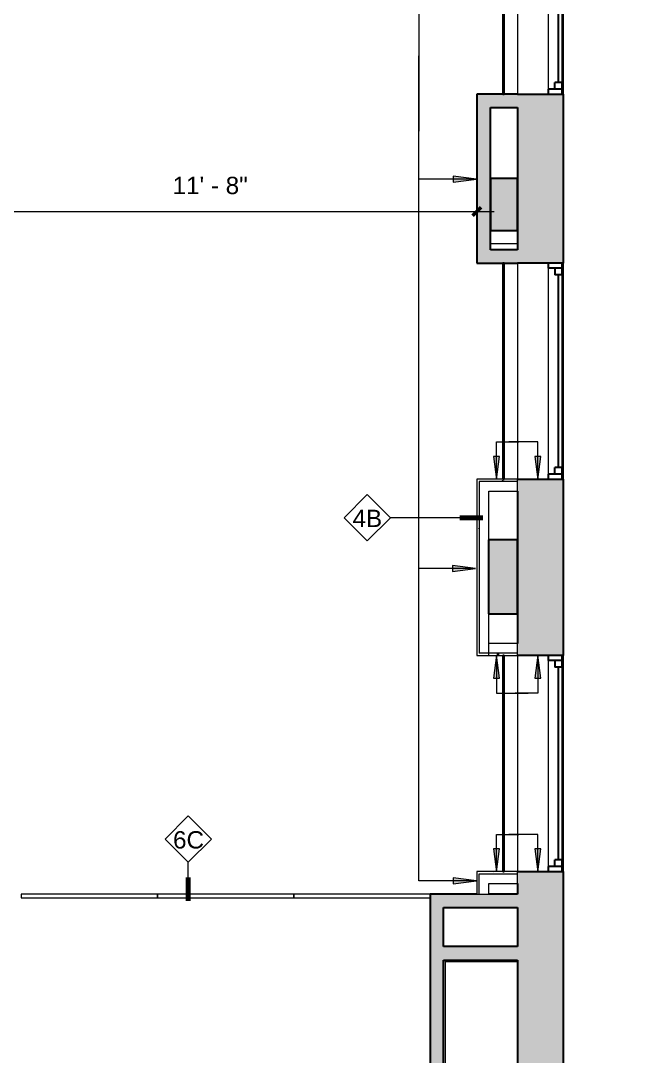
# Model space of a CAD drawing. Header units: inches. Extents: x 920 to 2317, y -557 to 1857.
# Drawn here: x 2140.5 to 2302.7, y 1232 to 1500.6 of the extents above; entities that cross this region are included whole.
import ezdxf

# ---------------------------------------------------------------- set-up
doc = ezdxf.new("R2010")
doc.units = ezdxf.units.IN
doc.header["$MEASUREMENT"] = 0
for name, color, linetype, lineweight in [('1600 K ST MEZZANINE_dwg', 8, 'Continuous', 9), ('A-ANNO-DIMS', 211, 'Continuous', 9), ('A-ANNO-DIMS-48', 211, 'Continuous', 9), ('A-Cols-Bldg', 7, 'Continuous', 9), ('A-GENM', 13, 'Continuous', 18), ('A-GLAZ', 151, 'Continuous', 18), ('A-GLAZ-CURT', 52, 'Continuous', 9), ('A-WALL', 113, 'Continuous', 13), ('A-Wall-Exst', 7, 'Continuous', 9), ('A-WALL-IDEN', 211, 'Continuous', 9), ('A-WALL-PATT', 111, 'Continuous', 18), ('G-ANNO-TEXT', 231, 'Continuous', 9), ('I-WALL', 2, 'Continuous', 18)]:
    doc.layers.add(name, color=color, linetype=linetype, lineweight=lineweight)
doc.styles.add('Swis721 Lt BT_1', font='swissl.ttf', dxfattribs={"height": 4.5})
doc.dimstyles.new('OTJ_-_3_32__Linear__1_2__Tolerance', dxfattribs={"dimscale": 12, "dimtxt": 4.748918, "dimasz": 0.1875, "dimexe": 0.375, "dimexo": 0.25, "dimgap": 0.25, "dimtad": 1, "dimdec": 1, "dimrnd": 0.5, "dimzin": 3, "dimdsep": 46, "dimlunit": 4, "dimtxsty": 'Swis721 Lt BT_1', "dimblk1": 'OBLIQUE', "dimblk2": 'OBLIQUE', "dimsah": 1, "dimcen": 0.09, "dimdle": 0.375, "dimazin": 0, "dimtfac": 1, "dimtdec": 4, "dimtix": 1, "dimtmove": 0, "dimatfit": 3, "dimfxl": 1, "dimtvp": 1, "dimfrac": 2, "dimtolj": 1, "dimtzin": 0, "dimarcsym": 2})
pattern_1 = [(0, (-105.333, 0), (15.36, 3.84), [0.634, -10.886, 0.634, -10.886, -61.44]), (0, (-105.333, 0), (15.36, 3.84), [-23.04, 0.634, -22.406, 0.634, -10.886, -26.88]), (0, (-105.333, 0), (15.36, 3.84), [-57.6, 0.634, -7.046, 0.634, -18.566]), (120, (-99.573, 1.92), (-11.0055376, 11.38215), [0.634, -10.886, 0.634, -10.886, -61.44]), (120, (-99.573, 1.92), (-11.0055376, 11.38215), [-23.04, 0.634, -22.406, 0.634, -10.886, -26.88]), (120, (-99.573, 1.92), (-11.0055376, 11.38215), [-57.6, 0.634, -7.046, 0.634, -18.566]), (240, (-97.653, 9.6), (-4.3544624, -15.22215), [0.634, -10.886, 0.634, -10.886, -61.44]), (240, (-97.653, 9.6), (-4.3544624, -15.22215), [-23.04, 0.634, -22.406, 0.634, -10.886, -26.88]), (240, (-97.653, 9.6), (-4.3544624, -15.22215), [-57.6, 0.634, -7.046, 0.634, -18.566])]

# ---------------------------------------------------------------- blocks, each defined once
blk = doc.blocks.new('1600 K ST MEZZANINE_dwg-7073454-MEZZANINE  CONSTRUCTION')
at = {"layer": 'A-Cols-Bldg'}
blk.add_line((2374.63, 1442.73), (2367.63, 1442.73), dxfattribs=at)
at = {"layer": 'A-Wall-Exst', "flags": 128}
for points in [[(2374.63, 1260.58), (2355.98, 1260.58), (2355.98, 1260.58), (2355.48, 1260.58)], [(2408.08, 1155.38), (2381.08, 1155.38), (2381.08, 1197.68), (2355.98, 1197.68), (2355.98, 1256.58), (2374.63, 1256.58)]]:
    blk.add_lwpolyline(points, dxfattribs=at)
at = {"layer": 'A-WALL-PATT', "color": 7, "lineweight": 9}
blk.add_line((2355.91, 1260.43), (2355.98, 1260.58), dxfattribs=at)
at = {"layer": 'A-WALL-PATT', "color": 7, "lineweight": 9, "flags": 128}
blk.add_lwpolyline([(2355.48, 1260.58), (2355.98, 1260.58), (2355.9, 1260.43)], dxfattribs=at)
blk.add_lwpolyline([(2355.8, 1256.93), (2355.98, 1256.58)], close=True, dxfattribs=at)
blk = doc.blocks.new('Generic Models 1 - Generic Models 1-7194762-MEZZANINE  CONSTRUCTION')
at = {"layer": 'A-GENM', "lineweight": 9}
h = blk.add_hatch(color=7, dxfattribs=at)
h.paths.add_polyline_path([(2200.38, 1049.66), (2200.38, 1062.93), (2173, 1062.93), (2173, 1049.66), (2174.16, 1049.66)], flags=0)
h.paths.add_polyline_path([(2176.63, 1262.58), (2200.38, 1262.58), (2200.38, 1270.53), (2176.63, 1270.53)], flags=0)
h.paths.add_polyline_path([(2367.13, 1346.73), (2374.63, 1346.73), (2374.63, 1365.98), (2367.13, 1365.98)], flags=0)
h.paths.add_polyline_path([(1951.63, 1443.7), (1951.63, 1459.54), (1921.63, 1459.54), (1921.63, 1443.7), (1925.95, 1443.7)], flags=0)
h.paths.add_polyline_path([(2205.63, 1445.23), (2205.63, 1459.73), (2184.63, 1459.73), (2184.63, 1445.23), (2200.83, 1445.23)], flags=0)
h.paths.add_polyline_path([(2367.63, 1446.22), (2374.63, 1446.22), (2374.63, 1459.73), (2367.63, 1459.73)], flags=0)
h.paths.add_polyline_path([(1844.88, 1610.85), (1844.88, 1660.6), (1829.88, 1660.6), (1829.88, 1665.6), (1819.63, 1665.6), (1819.63, 1610.85)], flags=0)
h.paths.add_polyline_path([(2374.63, 1630.31), (2374.63, 1681.1), (2365.13, 1681.1), (2365.13, 1630.31)], flags=0)
h.paths.add_polyline_path([(2008.69, 1642.75), (2009.38, 1642.75), (2009.38, 1665.6), (1990.88, 1665.6), (1990.88, 1642.75), (1991.2, 1642.75)], flags=0)
h.paths.add_polyline_path([(2206.13, 1646.48), (2224.38, 1646.48), (2224.38, 1665.6), (2205.88, 1665.6), (2205.88, 1646.48)], flags=0)
h.paths.add_polyline_path([(2009.88, 1819.62), (2009.88, 1844.85), (1990.83, 1844.85), (1990.83, 1844.2), (1990.88, 1844.2), (1990.88, 1819.62), (2009.38, 1819.62)], flags=0)
h.paths.add_polyline_path([(1819.63, 1833.6), (1828.13, 1833.6), (1828.13, 1844.85), (1819.63, 1844.85)], flags=0)
h.paths.add_polyline_path([(2232.75, 1833.6), (2232.75, 1844.85), (2205.88, 1844.85), (2205.88, 1833.6), (2232.45, 1833.6)], flags=0)
h.paths.add_polyline_path([(2374.63, 1836.23), (2374.63, 1844.85), (2356.63, 1844.85), (2356.63, 1836.23)], flags=0)
h.paths.add_polyline_path([(2106.58, 1836.6), (2114.57, 1836.6), (2114.57, 1844.85), (2094.6, 1844.85), (2094.6, 1836.6), (2099.94, 1836.6)], flags=0)
h.paths.add_polyline_path([(1899.93, 1836.6), (1913.9, 1836.6), (1913.9, 1844.85), (1899.93, 1844.85)], flags=0)
at = {"layer": 'A-GENM', "color": 8, "lineweight": 30}
for p, q in [((2374.63, 1459.73), (2367.63, 1459.73)), ((2367.63, 1459.73), (2367.63, 1446.22)), ((2374.63, 1446.22), (2374.63, 1459.73)), ((2367.63, 1446.22), (2374.63, 1446.22)), ((2374.63, 1365.98), (2367.13, 1365.98)), ((2367.13, 1365.98), (2367.13, 1346.73)), ((2374.63, 1346.73), (2374.63, 1365.98)), ((2367.13, 1346.73), (2374.63, 1346.73))]:
    blk.add_line(p, q, dxfattribs=at)
blk = doc.blocks.new('Window-Double-Hung - 48_ X 48_-V2-MEZZANINE  CONSTRUCTION')
at = {"layer": 'A-GLAZ', "color": 8, "lineweight": 30}
for p, q in [((-28, 6), (-28, -6)), ((-28, 5.5), (-25, 5.5)), ((-26.75, 5.5), (-26.75, 2)), ((-25, 5.5), (-25, 3.75)), ((25, 5.5), (28, 5.5)), ((25, 5.5), (25, 3.75)), ((26.75, 5.5), (26.75, 2)), ((28, -6), (28, 6)), ((-26.75, 3.75), (-25, 3.75)), ((-25, 4.625), (25, 4.625)), ((26.75, 3.75), (25, 3.75)), ((-28, 2), (-26.75, 2)), ((26.75, 2), (28, 2))]:
    blk.add_line(p, q, dxfattribs=at)
at = {"layer": 'A-GLAZ'}
for p, q in [((28, 6), (-28, 6)), ((-28, -6), (28, -6))]:
    blk.add_line(p, q, dxfattribs=at)
at = {"layer": 'A-GLAZ', "lineweight": 9}
for p, q in [((-25, 5.5), (25, 5.5)), ((-26.75, 2), (26.75, 2))]:
    blk.add_line(p, q, dxfattribs=at)
blk = doc.blocks.new('screen1 - screen-7773628-MEZZANINE  CONSTRUCTION')
at = {"layer": 'A-GENM', "lineweight": 30}
for p, q in [((2371.19, 1537.61), (2370.88, 1537.61)), ((2370.88, 1537.61), (2370.88, 1481.61)), ((2371.19, 1481.61), (2371.19, 1537.61)), ((2370.88, 1481.61), (2371.19, 1481.61))]:
    blk.add_line(p, q, dxfattribs=at)
blk = doc.blocks.new('screen2 - screen-7773648-MEZZANINE  CONSTRUCTION')
at = {"layer": 'A-GENM', "lineweight": 30}
for p, q in [((2371.19, 1625.55), (2370.88, 1625.55)), ((2370.88, 1625.55), (2370.88, 1578.67)), ((2371.19, 1578.67), (2371.19, 1625.55)), ((2370.88, 1578.67), (2371.19, 1578.67))]:
    blk.add_line(p, q, dxfattribs=at)
blk = doc.blocks.new('screen3 - screen-7773668-MEZZANINE  CONSTRUCTION')
at = {"layer": 'A-GENM', "lineweight": 30}
for p, q in [((2371.19, 1625.55), (2370.88, 1625.55)), ((2370.88, 1625.55), (2370.88, 1578.67)), ((2371.19, 1578.67), (2371.19, 1625.55)), ((2370.88, 1578.67), (2371.19, 1578.67))]:
    blk.add_line(p, q, dxfattribs=at)
blk = doc.blocks.new('screen9 - screen-7893674-MEZZANINE  CONSTRUCTION')
at = {"layer": 'A-GENM', "lineweight": 30}
for p, q in [((2371.19, 1537.61), (2370.88, 1537.61)), ((2370.88, 1537.61), (2370.88, 1481.61)), ((2371.19, 1481.61), (2371.19, 1537.61)), ((2370.88, 1481.61), (2371.19, 1481.61))]:
    blk.add_line(p, q, dxfattribs=at)
blk = doc.blocks.new('screen10 - screen-7894098-MEZZANINE  CONSTRUCTION')
at = {"layer": 'A-GENM', "lineweight": 30}
for p, q in [((2371.19, 1537.61), (2370.88, 1537.61)), ((2370.88, 1537.61), (2370.88, 1481.61)), ((2371.19, 1481.61), (2371.19, 1537.61)), ((2370.88, 1481.61), (2371.19, 1481.61))]:
    blk.add_line(p, q, dxfattribs=at)
blk = doc.blocks.new('System Panel - Glazed-7925810-MEZZANINE  CONSTRUCTION')
at = {"layer": 'A-GLAZ-CURT', "lineweight": 18}
for p, q in [((17.68, 1.75), (-17.68, 1.75)), ((-17.68, 1.75), (-17.68, 0.75)), ((-17.68, 0.75), (17.68, 0.75)), ((17.68, 0.75), (17.68, 1.75))]:
    blk.add_line(p, q, dxfattribs=at)
blk = doc.blocks.new('Wall Tag - 1_4_-62626-MEZZANINE  CONSTRUCTION')
at = {"layer": 'A-WALL-IDEN'}
for p, q in [((-0.125, 0), (0, 0.125)), ((0, 0.125), (0.125, 0)), ((-0.125, 0), (0, -0.125)), ((0, -0.125), (0.125, 0))]:
    blk.add_line(p, q, dxfattribs=at)
blk = doc.blocks.new('DIMBLOCK14-MEZZANINE  CONSTRUCTION')
at = {"layer": 'A-ANNO-DIMS-48'}
for p, q in [((2118.8, 1449.74), (2118.8, 1455.65)), ((2258.8, 1449.74), (2258.8, 1455.65)), ((2114.3, 1451.15), (2263.3, 1451.15)), ((2118.8, 1451.15), (2118.8, 1449.74)), ((2258.8, 1451.15), (2258.8, 1449.74))]:
    blk.add_line(p, q, dxfattribs=at)
at = {"layer": 'A-ANNO-DIMS-48', "lineweight": 50}
for p, q in [((2118.8, 1451.15), (2117.67, 1450.03)), ((2118.8, 1451.15), (2119.92, 1452.28)), ((2258.8, 1451.15), (2257.67, 1450.03)), ((2258.8, 1451.15), (2259.92, 1452.28))]:
    blk.add_line(p, q, dxfattribs=at)
at = {"layer": 'A-ANNO-DIMS-48', "color": 0, "insert": (2179.86, 1460.16), "char_height": 4.5, "width": 21.438, "attachment_point": 1, "line_spacing_factor": 1.005062, "style": 'Swis721 Lt BT_1'}
blk.add_mtext('11\' - 8"', dxfattribs=at)
blk = doc.blocks.new('_Oblique')
at = {"color": 0, "linetype": 'ByBlock', "lineweight": -2}
blk.add_line((-0.5, -0.5), (0.5, 0.5), dxfattribs=at)

msp = doc.modelspace()

# ---------------------------------------------------------------- hatches: boundary and pattern name
at = {"layer": 'A-WALL-PATT', "lineweight": 9}
h = msp.add_hatch(color=7, dxfattribs=at)
h.paths.add_polyline_path([(2269.3, 1207.73), (2281.3, 1207.73), (2281.3, 1279.93), (2269.3, 1279.93), (2269.3, 1219.73)], flags=0)
h.paths.add_polyline_path([(2281.3, 1335.93), (2281.3, 1381.73), (2269.3, 1381.73), (2269.3, 1335.93), (2271.14, 1335.93)], flags=0)
h.paths.add_polyline_path([(2269.3, 1437.73), (2281.3, 1437.73), (2281.3, 1481.61), (2269.3, 1481.61), (2269.3, 1441.23)], flags=0)
h.paths.add_polyline_path([(2281.3, 1537.61), (2281.3, 1574.31), (2269.3, 1574.31), (2269.3, 1537.61)], flags=0)
h.paths.add_polyline_path([(2269.3, 1630.31), (2281.3, 1630.31), (2281.3, 1688.6), (2269.3, 1688.6), (2269.3, 1685.48)], flags=0)
h.paths.add_polyline_path([(2281.3, 1744.6), (2281.3, 1844.85), (2269.3, 1844.85), (2269.3, 1744.6)], flags=0)
for points in [[(2258.8, 1478.11), (2269.3, 1478.11), (2269.3, 1481.61), (2258.8, 1481.61)], [(2258.8, 1437.73), (2262.3, 1437.73), (2262.3, 1478.11), (2258.8, 1478.11), (2258.8, 1442.51)], [(2269.3, 1437.73), (2269.3, 1441.23), (2262.3, 1441.23), (2262.3, 1437.73)], [(2246.65, 1197.18), (2250.15, 1197.18), (2250.15, 1274.08), (2246.65, 1274.08), (2246.65, 1198.94)], [(2250.15, 1270.58), (2269.3, 1270.58), (2269.3, 1274.08), (2250.15, 1274.08)], [(2250.15, 1256.93), (2269.3, 1256.93), (2269.3, 1260.43), (2250.15, 1260.43)]]:
    msp.add_hatch(color=7, dxfattribs=at).paths.add_polyline_path(points, flags=0)
h = msp.add_hatch(dxfattribs=at)
h.set_pattern_fill('FP_2', color=256, style=0, pattern_type=2)
h.set_pattern_definition(pattern_1)
h.paths.add_polyline_path([(2259.42, 1336.55), (2259.42, 1381.73), (2258.8, 1381.73), (2258.8, 1336.55)], flags=0)
h = msp.add_hatch(dxfattribs=at)
h.set_pattern_fill('FP_2', color=256, style=0, pattern_type=2)
h.set_pattern_definition(pattern_1)
h.paths.add_polyline_path([(2261.92, 1381.1), (2269.3, 1381.1), (2269.3, 1381.73), (2259.42, 1381.73), (2259.42, 1381.1)], flags=0)
h = msp.add_hatch(dxfattribs=at)
h.set_pattern_fill('FP_2', color=256, style=0, pattern_type=2)
h.set_pattern_definition(pattern_1)
h.paths.add_polyline_path([(2261.92, 1335.93), (2269.3, 1335.93), (2269.3, 1336.55), (2258.8, 1336.55), (2258.8, 1335.93), (2261.8, 1335.93)], flags=0)
h = msp.add_hatch(dxfattribs=at)
h.set_pattern_fill('FP_2', color=256, style=0, pattern_type=2)
h.set_pattern_definition(pattern_1)
h.paths.add_polyline_path([(2269.3, 1279.3), (2269.3, 1279.93), (2259.42, 1279.93), (2259.42, 1279.3), (2265.86, 1279.3)], flags=0)
at = {"layer": 'G-ANNO-TEXT'}
for points in [[(2258.68, 1459.55), (2252.68, 1460.34), (2252.68, 1458.76)], [(2263.91, 1381.61), (2264.7, 1387.61), (2263.12, 1387.61)], [(2274.62, 1381.61), (2275.41, 1387.61), (2273.83, 1387.61)], [(2258.45, 1358.5), (2252.45, 1359.29), (2252.45, 1357.71)], [(2263.91, 1336.04), (2263.12, 1330.04), (2264.7, 1330.04)], [(2274.62, 1336.04), (2273.83, 1330.04), (2275.41, 1330.04)], [(2263.91, 1279.81), (2264.7, 1285.81), (2263.12, 1285.81)], [(2274.62, 1279.81), (2275.41, 1285.81), (2273.83, 1285.81)], [(2258.68, 1277.47), (2252.68, 1278.26), (2252.68, 1276.68)]]:
    msp.add_hatch(color=7, dxfattribs=at).paths.add_polyline_path(points, flags=0)

# ---------------------------------------------------------------- linework, layer by layer
at = {"layer": 'A-WALL', "lineweight": 18}
for p, q in [((2259.42, 1381.1), (2259.42, 1336.55)), ((2269.3, 1381.1), (2259.42, 1381.1)), ((2269.3, 1378.6), (2269.3, 1381.73)), ((2269.3, 1335.93), (2269.3, 1339.05)), ((2269.3, 1336.55), (2259.42, 1336.55)), ((2259.42, 1279.3), (2269.3, 1279.3)), ((2259.42, 1274.08), (2259.42, 1279.3)), ((2269.3, 1276.8), (2269.3, 1279.93)), ((2258.8, 1274.08), (2261.92, 1274.08))]:
    msp.add_line(p, q, dxfattribs=at)
at = {"layer": 'A-WALL-IDEN'}
for p, q in [((2260.36, 1371.71), (2236.36, 1371.71)), ((2183.93, 1272.33), (2183.93, 1282.32))]:
    msp.add_line(p, q, dxfattribs=at)
at = {"layer": 'A-WALL-IDEN', "lineweight": 90}
for p, q in [((2260.36, 1371.71), (2254.36, 1371.71)), ((2183.93, 1272.33), (2183.93, 1278.33))]:
    msp.add_line(p, q, dxfattribs=at)
at = {"layer": 'G-ANNO-TEXT', "color": 7}
for p, q in [((2243.72, 1555.09), (2243.72, 1471.99)), ((2243.72, 1459.55), (2243.72, 1491.55)), ((2243.72, 1358.5), (2243.72, 1471.99)), ((2258.68, 1459.55), (2243.72, 1459.55)), ((2258.68, 1459.55), (2252.68, 1460.34)), ((2252.68, 1460.34), (2252.68, 1458.76)), ((2252.68, 1458.76), (2258.68, 1459.55)), ((2263.91, 1391.35), (2269.67, 1391.35)), ((2263.91, 1381.61), (2263.91, 1391.35)), ((2274.62, 1391.35), (2267.06, 1391.35)), ((2274.62, 1381.61), (2274.62, 1391.35)), ((2264.7, 1387.61), (2263.12, 1387.61)), ((2263.12, 1387.61), (2263.91, 1381.61)), ((2263.91, 1381.61), (2264.7, 1387.61)), ((2275.41, 1387.61), (2273.83, 1387.61)), ((2273.83, 1387.61), (2274.62, 1381.61)), ((2274.62, 1381.61), (2275.41, 1387.61)), ((2243.72, 1277.47), (2243.72, 1364.71)), ((2258.45, 1358.5), (2243.72, 1358.5)), ((2258.45, 1358.5), (2252.45, 1359.29)), ((2252.45, 1359.29), (2252.45, 1357.71)), ((2252.45, 1357.71), (2258.45, 1358.5)), ((2263.91, 1336.04), (2263.12, 1330.04)), ((2264.7, 1330.04), (2263.91, 1336.04)), ((2263.91, 1336.04), (2263.91, 1326.19)), ((2274.62, 1336.04), (2273.83, 1330.04)), ((2275.41, 1330.04), (2274.62, 1336.04)), ((2274.62, 1336.04), (2274.62, 1326.19)), ((2263.12, 1330.04), (2264.7, 1330.04)), ((2273.83, 1330.04), (2275.41, 1330.04)), ((2263.91, 1326.19), (2271.47, 1326.19)), ((2268.86, 1326.19), (2268.73, 1326.19)), ((2274.62, 1326.19), (2268.86, 1326.19)), ((2271.47, 1326.19), (2272.09, 1326.19)), ((2263.91, 1289.55), (2269.67, 1289.55)), ((2263.91, 1279.81), (2263.91, 1289.55)), ((2274.62, 1289.55), (2267.06, 1289.55)), ((2274.62, 1279.81), (2274.62, 1289.55)), ((2264.7, 1285.81), (2263.12, 1285.81)), ((2263.12, 1285.81), (2263.91, 1279.81)), ((2263.91, 1279.81), (2264.7, 1285.81)), ((2275.41, 1285.81), (2273.83, 1285.81)), ((2273.83, 1285.81), (2274.62, 1279.81)), ((2274.62, 1279.81), (2275.41, 1285.81)), ((2258.68, 1277.47), (2243.72, 1277.47)), ((2258.68, 1277.47), (2252.68, 1278.26)), ((2252.68, 1278.26), (2252.68, 1276.68)), ((2252.68, 1276.68), (2258.68, 1277.47))]:
    msp.add_line(p, q, dxfattribs=at)
at = {"layer": 'I-WALL', "color": 8, "lineweight": 30}
for p, q in [((2258.8, 1481.61), (2258.8, 1437.73)), ((2269.3, 1481.61), (2258.8, 1481.61)), ((2281.3, 1437.73), (2281.3, 1481.61)), ((2262.3, 1441.23), (2262.3, 1478.11)), ((2262.3, 1478.11), (2269.3, 1478.11)), ((2269.3, 1478.11), (2269.3, 1441.23)), ((2269.3, 1441.23), (2262.3, 1441.23)), ((2258.8, 1437.73), (2269.3, 1437.73)), ((2281.3, 1335.93), (2281.3, 1381.73)), ((2269.3, 1378.6), (2269.3, 1339.05)), ((2281.3, 1219.73), (2281.3, 1279.93)), ((2269.3, 1276.8), (2269.3, 1274.08)), ((2246.65, 1274.08), (2246.65, 1193.68)), ((2258.8, 1274.08), (2246.65, 1274.08)), ((2269.3, 1274.08), (2261.92, 1274.08)), ((2250.15, 1260.43), (2250.15, 1270.58)), ((2250.15, 1270.58), (2269.3, 1270.58)), ((2269.3, 1270.58), (2269.3, 1260.43)), ((2269.3, 1260.43), (2250.15, 1260.43)), ((2250.15, 1197.18), (2250.15, 1256.93)), ((2250.15, 1256.93), (2269.3, 1256.93)), ((2269.3, 1256.93), (2269.3, 1207.73))]:
    msp.add_line(p, q, dxfattribs=at)
at = {"layer": 'I-WALL'}
for p, q in [((2258.8, 1381.73), (2258.8, 1335.93)), ((2269.3, 1381.73), (2258.8, 1381.73)), ((2261.92, 1335.93), (2261.92, 1378.6)), ((2261.92, 1378.6), (2269.3, 1378.6)), ((2269.3, 1339.05), (2261.92, 1339.05)), ((2258.8, 1335.93), (2269.3, 1335.93)), ((2269.3, 1279.93), (2258.8, 1279.93)), ((2258.8, 1279.93), (2258.8, 1274.08)), ((2261.92, 1276.8), (2269.3, 1276.8)), ((2261.92, 1274.08), (2261.92, 1276.8))]:
    msp.add_line(p, q, dxfattribs=at)

# ---------------------------------------------------------------- block references
at = {"layer": '1600 K ST MEZZANINE_dwg', "color": 7}
msp.add_blockref('1600 K ST MEZZANINE_dwg-7073454-MEZZANINE  CONSTRUCTION', (-105.33, 0), dxfattribs=at)
at = {"layer": 'A-GENM', "lineweight": 9}
for name, p in [('Generic Models 1 - Generic Models 1-7194762-MEZZANINE  CONSTRUCTION', (-105.33, 0)), ('screen1 - screen-7773628-MEZZANINE  CONSTRUCTION', (-105.33, 0)), ('screen9 - screen-7893674-MEZZANINE  CONSTRUCTION', (-105.33, -99.88)), ('screen2 - screen-7773648-MEZZANINE  CONSTRUCTION', (-105.33, -192.59)), ('screen10 - screen-7894098-MEZZANINE  CONSTRUCTION', (-105.33, -201.68)), ('screen3 - screen-7773668-MEZZANINE  CONSTRUCTION', (-105.33, -294.39))]:
    msp.add_blockref(name, p, dxfattribs=at)
at = {"layer": 'A-GLAZ', "rotation": 270}
for p in [(2275.3, 1509.61), (2275.3, 1409.73), (2275.3, 1307.93)]:
    msp.add_blockref('Window-Double-Hung - 48_ X 48_-V2-MEZZANINE  CONSTRUCTION', p, dxfattribs=at)
at = {"layer": 'A-GLAZ-CURT'}
for p in [(2158.23, 1272.33), (2193.6, 1272.33), (2228.96, 1272.33)]:
    msp.add_blockref('System Panel - Glazed-7925810-MEZZANINE  CONSTRUCTION', p, dxfattribs=at)
at = {"layer": 'A-WALL-IDEN', "xscale": 47.99999999999997, "yscale": 47.99999999999997, "zscale": 47.99999999999997}
for p in [(2230.36, 1371.71), (2183.93, 1288.32)]:
    msp.add_blockref('Wall Tag - 1_4_-62626-MEZZANINE  CONSTRUCTION', p, dxfattribs=at)

# ---------------------------------------------------------------- texts
at = {"layer": 'A-WALL-IDEN', "char_height": 4.5, "attachment_point": 1, "style": 'Swis721 Lt BT_1'}
for s, insert, width in [('4B', (2226.53, 1373.78), 9.09), ('6C', (2179.98, 1290.38), 9.393)]:
    msp.add_mtext(s, dxfattribs=dict(at, insert=insert, width=width))

# ---------------------------------------------------------------- dimensions: what is measured, and where the dimension line sits
at = {"layer": 'A-ANNO-DIMS'}
dim = msp.add_linear_dim(base=(2258.8, 1451.15), p1=(2118.8, 1452.74), p2=(2258.8, 1452.74), dimstyle='OTJ_-_3_32__Linear__1_2__Tolerance', override={"dimpost": '<>', "dimfxl": 140}, dxfattribs=at)
dim.commit()
dim.dimension.update_dxf_attribs({"geometry": 'DIMBLOCK14-MEZZANINE  CONSTRUCTION', "text_midpoint": (2188.8, 1456.46)})

doc.saveas('drawing.dxf')
